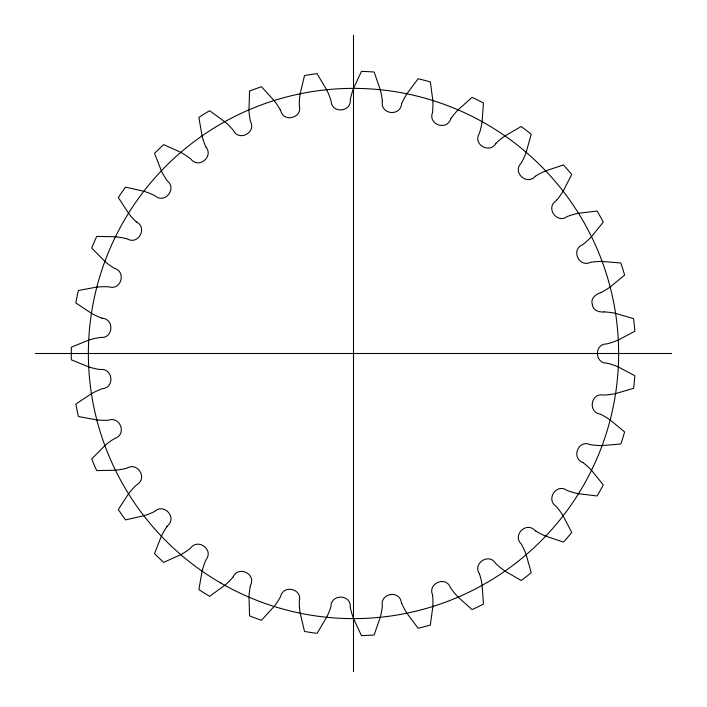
<?xml version="1.0" encoding="UTF-8"?>
<svg xmlns="http://www.w3.org/2000/svg" width="707" height="707" viewBox="0 0 707 707"><rect width="100%" height="100%" fill="white"/><g stroke="black" fill="none" stroke-linecap="round" stroke-linejoin="round"><path stroke-width="1.06" d="M432.878 606.217L430.351 625.068A282.226 282.226 0 0 1 418.093 628.24L406.746 612.987A72.591 72.591 0 0 1 401.735 603.442M380.375 617.025L374.118 634.974A282.226 282.226 0 0 1 361.471 635.62L353.42 618.395M353.42 88.605L361.471 71.38A282.226 282.226 0 0 1 374.118 72.026L380.375 89.975M401.523 104.159C400.135 116.752 380.393 114.393 382.363 101.773A28.704 28.704 0 0 0 382.266 100.588M563.019 191.42L571.716 174.514A282.226 282.226 0 0 0 563.47 164.908L545.433 170.944M450.73 118.926C446.842 130.981 427.974 124.697 432.445 112.731A28.704 28.704 0 0 0 432.587 111.556A72.591 72.591 0 0 0 432.843 100.783M233.036 577.027C238.126 565.432 256.261 573.598 250.605 585.043A28.704 28.704 0 0 0 250.34 586.2M591.352 236.916L603.274 222.104A282.226 282.226 0 0 0 597.132 211.031L578.255 213.311A72.591 72.591 0 0 0 567.297 216.483C557.257 224.243 545.318 208.229 555.835 200.982A28.704 28.704 0 0 0 556.63 200.099M495.961 143.3C489.721 154.329 472.506 144.369 479.293 133.552A28.704 28.704 0 0 0 479.673 132.43A72.591 72.591 0 0 0 482.094 121.931L483.447 102.966A282.226 282.226 0 0 0 472.073 97.389L457.889 110.045A72.591 72.591 0 0 0 450.695 118.909M504.754 136.044L521.2 126.5A282.226 282.226 0 0 1 531.213 134.25L526.105 152.562A72.591 72.591 0 0 1 521.616 162.363A28.704 28.704 0 0 1 520.988 163.379C512.168 172.605 527.024 185.826 535.358 176.282M609.955 287.183L624.617 275.076A282.226 282.226 0 0 0 620.826 262.995L601.878 261.422A72.591 72.591 0 0 0 590.495 262.324C579.104 267.9 570.637 249.818 582.391 244.834A28.704 28.704 0 0 0 583.355 244.127A72.591 72.591 0 0 0 591.335 236.898M181.019 554.544L163.688 562.365A282.226 282.226 0 0 1 154.515 553.643L161.452 535.941A72.591 72.591 0 0 1 166.905 526.644M91.654 393.534L75.843 404.095A282.226 282.226 0 0 0 78.389 416.503L97.089 419.976M154.647 511.408C163.9 502.757 177.342 517.418 167.63 525.699A28.704 28.704 0 0 0 166.932 526.662M115.718 470.226L96.709 470.588A282.226 282.226 0 0 1 91.716 458.949L105.069 445.419A72.591 72.591 0 0 1 113.747 439.029A28.704 28.704 0 0 1 114.79 438.446C126.986 434.664 120.411 415.893 108.489 420.197A72.591 72.591 0 0 1 97.089 419.94M97.089 287.024L78.389 290.497A282.226 282.226 0 0 0 75.843 302.905L91.654 313.466M35.35 353.5L671.65 353.5M603.999 311.937C599.103 312.459 592.908 310.311 592.307 304.708M115.718 236.774L96.709 236.412A282.226 282.226 0 0 0 91.716 248.051L105.069 261.581A72.591 72.591 0 0 0 114.287 268.307C126.571 271.497 121.206 290.736 109.046 286.856A28.704 28.704 0 0 0 107.862 286.768A72.591 72.591 0 0 0 97.089 287.06M102.047 318.168C114.693 318.91 113.332 338.759 100.633 337.425A28.704 28.704 0 0 0 99.457 337.575A72.591 72.591 0 0 0 88.958 340.032L71.345 347.172A282.226 282.226 0 0 0 71.345 359.828L88.949 366.995A72.591 72.591 0 0 0 100.076 369.549C112.616 367.631 115.285 387.427 102.577 388.656A28.704 28.704 0 0 0 101.446 389.044A72.591 72.591 0 0 0 91.663 393.56M545.433 536.056L563.47 542.092A282.226 282.226 0 0 0 571.716 532.486L563.019 515.58M181.019 152.456L163.688 144.635A282.226 282.226 0 0 0 154.515 153.357L161.452 171.059A72.591 72.591 0 0 0 167.267 180.877C177.289 188.645 164.775 204.217 155.142 195.857A28.704 28.704 0 0 0 154.082 195.3A72.591 72.591 0 0 0 144.069 191.323L125.528 187.116A282.226 282.226 0 0 0 118.299 197.509L128.656 213.452A72.591 72.591 0 0 0 136.327 221.901M609.955 419.817L624.617 431.924A282.226 282.226 0 0 1 620.826 444.005L601.878 445.578A72.591 72.591 0 0 1 591.123 444.774A28.704 28.704 0 0 1 589.956 444.535C578.238 439.462 571 457.995 582.842 462.484M504.754 570.956L521.2 580.5A282.226 282.226 0 0 0 531.213 572.75L526.105 554.438A72.591 72.591 0 0 0 521.315 544.081C512.124 535.332 526.141 521.103 534.899 530.409A28.704 28.704 0 0 0 535.888 531.063M136.363 221.865C147.675 227.539 138.607 245.241 127.463 239.01A28.704 28.704 0 0 0 126.323 238.683M591.352 470.084L603.274 484.896A282.226 282.226 0 0 1 597.132 495.969L578.255 493.689A72.591 72.591 0 0 1 567.889 490.738A28.704 28.704 0 0 1 566.793 490.269C556.329 482.943 545.512 499.637 556.215 506.424A72.591 72.591 0 0 1 562.993 515.597M205.87 146.906C214.035 156.583 198.72 169.273 190.934 159.146A28.704 28.704 0 0 0 190.006 158.403A72.591 72.591 0 0 0 181.001 152.482M479.479 573.969C472.32 563.514 488.846 552.441 495.572 563.302A28.704 28.704 0 0 0 496.411 564.142A72.591 72.591 0 0 0 504.78 570.929M592.201 304.16C590.61 299.043 595.02 294.572 599.58 293.14A28.704 28.704 0 0 0 600.658 292.636M432.516 594.817C427.62 583.134 446.029 575.613 450.43 587.605A28.704 28.704 0 0 0 451.084 588.595A72.591 72.591 0 0 0 457.915 596.938L472.073 609.611A282.226 282.226 0 0 0 483.447 604.034L482.121 585.069A72.591 72.591 0 0 0 479.514 573.96M432.878 100.783L430.351 81.932A282.226 282.226 0 0 0 418.093 78.76L406.746 94.013A72.591 72.591 0 0 0 401.488 104.141M353.5 35.35L353.5 671.65M582.868 462.458A72.591 72.591 0 0 1 591.335 470.102M609.938 419.843A72.591 72.591 0 0 0 600.11 414.055C587.561 412.128 590.946 392.438 603.442 395.072A28.704 28.704 0 0 0 604.635 395.045A72.591 72.591 0 0 0 615.32 393.658L633.569 388.346A282.226 282.226 0 0 0 634.851 375.744L618.059 366.836A72.591 72.591 0 0 0 607.251 363.177C594.578 363.805 593.924 343.841 606.694 343.911A28.704 28.704 0 0 0 607.852 343.637A72.591 72.591 0 0 0 618.042 340.138L634.851 331.256A282.226 282.226 0 0 0 633.569 318.654L615.329 313.307A72.591 72.591 0 0 0 603.999 311.893M609.938 287.157A72.591 72.591 0 0 1 600.676 292.663M562.993 191.403A72.591 72.591 0 0 1 556.656 200.116M535.332 176.246A72.591 72.591 0 0 1 545.451 170.97M495.934 143.274A72.591 72.591 0 0 1 504.78 136.071M380.348 89.983A72.591 72.591 0 0 1 382.301 100.58M353.447 88.622A72.591 72.591 0 0 0 350.31 99.59C351.582 112.201 331.68 113.862 331.097 101.119A28.704 28.704 0 0 0 330.77 99.97A72.591 72.591 0 0 0 326.749 89.975L317.028 73.634A282.226 282.226 0 0 0 304.514 75.552L300.095 94.049A72.591 72.591 0 0 0 299.264 105.431C303.056 117.539 283.887 123.168 280.75 110.787A28.704 28.704 0 0 0 280.202 109.735M280.228 109.726A72.591 72.591 0 0 0 274.254 100.748L261.44 86.705A282.226 282.226 0 0 0 249.571 91.106L248.961 110.106A72.591 72.591 0 0 0 250.437 121.427C256.588 132.518 238.948 141.895 233.381 130.406A28.704 28.704 0 0 0 232.63 129.478A72.591 72.591 0 0 0 224.994 121.878L209.617 110.699A282.226 282.226 0 0 0 198.879 117.397L202.114 136.133A72.591 72.591 0 0 0 205.825 146.923M115.709 236.801A72.591 72.591 0 0 1 126.323 238.657M102.029 318.203A72.591 72.591 0 0 1 91.663 313.44M115.709 470.199A72.591 72.591 0 0 0 126.942 468.184C137.715 461.485 147.966 478.621 136.778 484.763A28.704 28.704 0 0 0 135.894 485.559A72.591 72.591 0 0 0 128.683 493.566L118.299 509.491A282.226 282.226 0 0 0 125.528 519.884L144.078 515.703A72.591 72.591 0 0 0 154.665 511.444M181.001 554.518A72.591 72.591 0 0 0 190.528 548.234C197.783 537.824 213.974 549.533 206.099 559.591A28.704 28.704 0 0 0 205.604 560.678A72.591 72.591 0 0 0 202.14 570.876L198.879 589.603A282.226 282.226 0 0 0 209.617 596.301L225.02 585.149A72.591 72.591 0 0 0 233.063 577.053M250.305 586.2A72.591 72.591 0 0 0 248.997 596.894L249.571 615.894A282.226 282.226 0 0 0 261.44 620.295L274.281 606.27A72.591 72.591 0 0 0 280.538 596.726C283.092 584.291 302.587 588.675 299.317 601.021A28.704 28.704 0 0 0 299.291 602.205A72.591 72.591 0 0 0 300.13 612.951L304.514 631.448A282.226 282.226 0 0 0 317.028 633.366L326.784 617.043A72.591 72.591 0 0 0 330.991 606.429C331 593.747 350.964 594.11 350.257 606.853A28.704 28.704 0 0 0 350.469 608.029M353.447 618.378A72.591 72.591 0 0 1 350.433 608.038M380.348 617.017A72.591 72.591 0 0 0 382.363 605.784C379.818 593.359 399.455 589.691 401.32 602.32A28.704 28.704 0 0 0 401.762 603.424M432.56 594.808A72.591 72.591 0 0 1 432.843 606.217M545.451 536.03A72.591 72.591 0 0 1 535.871 531.081M220.938 583.107A265.125 265.125 0 0 0 618.625 353.5A265.125 265.125 0 0 0 220.938 123.893A265.125 265.125 0 0 0 220.938 583.107"/></g></svg>
